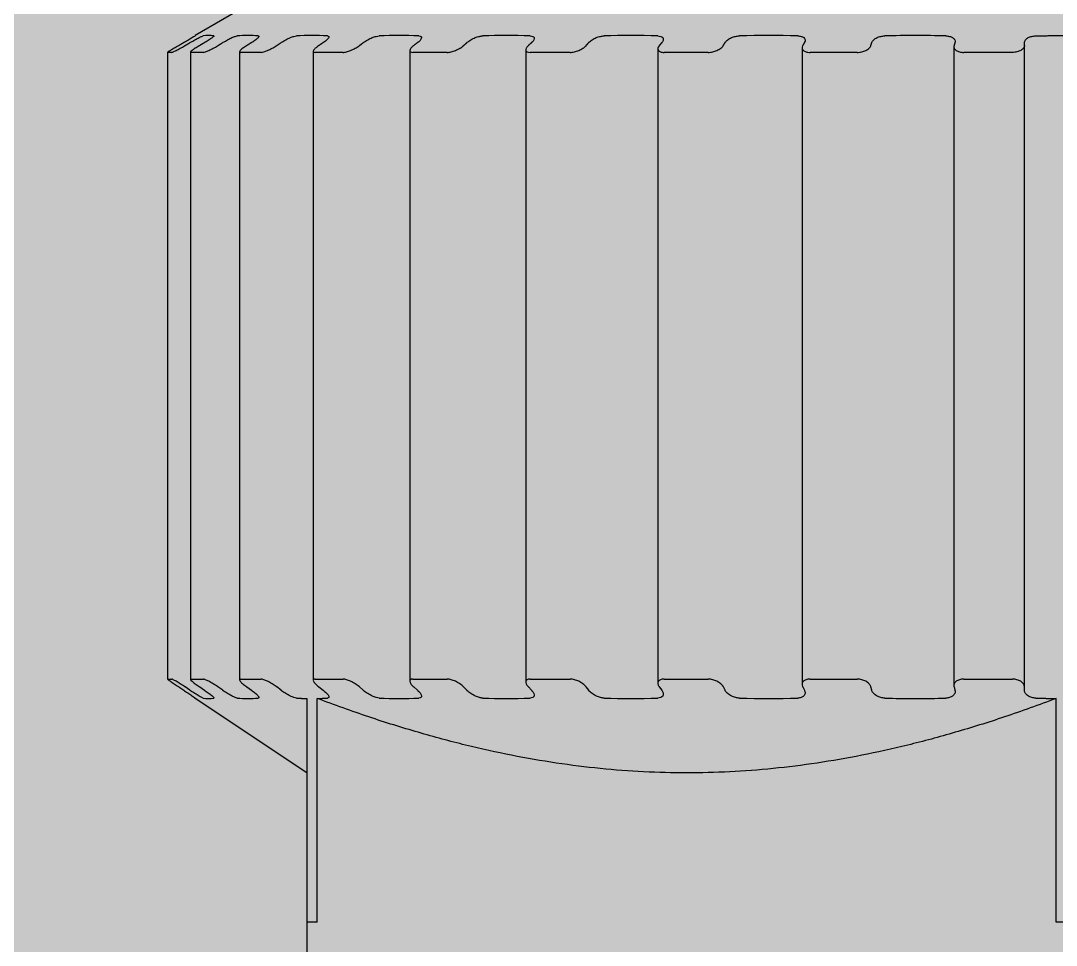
# Model space of a CAD drawing. Extents: x -18489 to 27370, y -8745 to 11880.
# Drawn here: x -16958.843 to -16957.005, y 2576.556 to 2578.197 of the extents above; entities that cross this region are included whole.
import ezdxf

# ---------------------------------------------------------------- set-up
doc = ezdxf.new("R2010")
doc.units = 0
doc.header["$LTSCALE"] = 100
for name, color, linetype in [('188K-SM-03-F10-MECH-EQ-Y2257103$0$0 Xref', 8, 'Continuous'), ('188K-SM-03-F10-MECH-EQ-Y2257103$0$M-EQU-FOUNDATION', 8, 'Continuous'), ('188K-SM-03-F10-MECH-EQ-Y2257103$0$Micron CUP L10 HVAC EQU$0$M-MECH-EQU', 136, 'Continuous'), ('188K-SM-03-F10-MECH-EQ-Y2257103$0$Micron CUP L10 HVAC EQU$0$M-PHASE1 AREA', 252, 'Continuous')]:
    doc.layers.add(name, color=color, linetype=linetype)
pattern_1 = [(50, (4473.52, 709.2), (54.6554, -4.78173), [5.715, -62.865]), (355, (4473.52, 709.2), (-10.57303, 57.31705), [4.572, -50.29218]), (100.45144, (4478.076, 708.8), (44.08237, 52.53533), [4.857, -53.42707]), (46.1842, (4473.52, 724.44), (81.32371, -12.6127), [8.5725, -94.2975]), (96.63556, (4480.3, 723.39), (71.22124, 74.22784), [7.2855, -80.14068]), (351.18415, (4473.52, 724.44), (71.22124, 74.22784), [6.858, -75.43792]), (21, (4481.14, 720.63), (45.48432, -30.67956), [5.715, -62.865]), (326, (4481.14, 720.63), (18.54061, 55.25639), [4.572, -50.292]), (71.45144, (4484.93, 718.07), (64.02493, 24.57683), [4.857, -53.42698]), (37.5, (4473.521, 709.2), (0.926581, 25.366512), [0, -49.6824, 0, -51.054, 0, -50.4825]), (7.5, (4473.52, 709.2), (20.0459, 30.054172), [0, -29.1084, 0, -48.5394, 0, -19.2405]), (327.5, (4456.529, 709.2), (40.677179, -1.718623), [0, -19.05, 0, -59.436, 0, -78.867]), (317.5, (4448.91, 709.2), (44.438754, 7.62795), [0, -24.765, 0, -39.4716, 0, -56.007])]

# ---------------------------------------------------------------- blocks, each defined once
blk = doc.blocks.new('188K-SM-03-F10-MECH-EQ-Y2257103$0$Micron CUP L10 HVAC EQU$0$A$C0c53ceb0')
at = {"layer": '188K-SM-03-F10-MECH-EQ-Y2257103$0$Micron CUP L10 HVAC EQU$0$M-PHASE1 AREA'}
for p, q in [((-8152.86316, 16608.10822), (-8153.84458, 16607.5416)), ((-8153.84458, 16607.5416), (-8153.84458, 16607.53597)), ((-8154.33308, 16607.24328), (-8154.33308, 16596.12012)), ((-8154.25722, 16607.24307), (-8154.33272, 16607.24307)), ((-8153.92892, 16607.24619), (-8153.92892, 16596.11675)), ((-8153.69922, 16607.24307), (-8153.92345, 16607.24307)), ((-8153.05832, 16607.25248), (-8153.05832, 16596.10949)), ((-8152.6757, 16607.24307), (-8153.04183, 16607.24307)), ((-8151.74773, 16607.26195), (-8151.74773, 16596.09855)), ((-8151.21774, 16607.24307), (-8151.71465, 16607.24307)), ((-8150.03698, 16607.27433), (-8150.03698, 16596.08426)), ((-8149.36964, 16607.24307), (-8149.98223, 16607.24307)), ((-8147.97803, 16607.28926), (-8147.97803, 16596.06703)), ((-8147.18757, 16607.24307), (-8147.89723, 16607.24307)), ((-8145.63346, 16607.30628), (-8145.63346, 16596.04737)), ((-8144.73781, 16607.24307), (-8145.52298, 16607.24307)), ((-8143.0745, 16607.32489), (-8143.0745, 16596.02588)), ((-8142.09481, 16607.24307), (-8142.93163, 16607.24307)), ((-8140.37891, 16607.34454), (-8140.37891, 16596.00319)), ((-8139.33888, 16607.24307), (-8140.20191, 16607.24307)), ((-8139.12706, 16595.97999), (-8139.12706, 16607.36463)), ((-8154.33272, 16596.12036), (-8154.25722, 16596.12036)), ((-8153.92345, 16596.12036), (-8153.69922, 16596.12036)), ((-8153.04183, 16596.12036), (-8152.6757, 16596.12036)), ((-8151.71465, 16596.12036), (-8151.21774, 16596.12036)), ((-8149.98223, 16596.12036), (-8149.36964, 16596.12036)), ((-8147.89723, 16596.12036), (-8147.18757, 16596.12036)), ((-8145.52298, 16596.12036), (-8144.73781, 16596.12036)), ((-8142.93163, 16596.12036), (-8142.09481, 16596.12036)), ((-8140.20191, 16596.12036), (-8139.33888, 16596.12036)), ((-8154.13329, 16595.97999), (-8154.04437, 16595.92078)), ((-8153.93647, 16595.92078), (-8154.02403, 16595.97999)), ((-8153.76382, 16595.97999), (-8153.67626, 16595.92078)), ((-8153.35582, 16595.92078), (-8153.43937, 16595.97999)), ((-8152.92686, 16595.97999), (-8152.84331, 16595.92078)), ((-8152.32008, 16595.92078), (-8152.39708, 16595.97999)), ((-8151.64783, 16595.97999), (-8151.57083, 16595.92078)), ((-8150.8607, 16595.92078), (-8150.92881, 16595.97999)), ((-8149.96561, 16595.97999), (-8149.8975, 16595.92078)), ((-8149.02204, 16595.92078), (-8149.07919, 16595.97999)), ((-8147.93129, 16595.97999), (-8147.87414, 16595.92078)), ((-8146.85996, 16595.92078), (-8146.90442, 16595.97999)), ((-8145.60669, 16595.97999), (-8145.56224, 16595.92078)), ((-8144.44016, 16595.92078), (-8144.47057, 16595.97999)), ((-8143.06245, 16595.97999), (-8143.03204, 16595.92078)), ((-8141.83615, 16595.92078), (-8141.85159, 16595.97999)), ((-8140.37587, 16595.97999), (-8140.36043, 16595.92078)), ((-8139.12706, 16595.92078), (-8139.12706, 16595.97999)), ((-8153.84458, 16595.77565), (-8153.84458, 16595.78215)), ((-8151.86417, 16594.45538), (-8153.84458, 16595.77565)), ((-8151.86417, 16595.77637), (-8151.86417, 16591.80473)), ((-8151.68068, 16591.80473), (-8151.68068, 16595.77637)), ((-8138.56131, 16591.80473), (-8138.56131, 16595.77637)), ((-8151.86417, 16591.80473), (-8151.86417, 16582.34008)), ((-8151.68068, 16591.80473), (-8151.86417, 16591.80473)), ((-8138.37782, 16591.80473), (-8138.56131, 16591.80473))]:
    blk.add_line(p, q, dxfattribs=at)
for centre, major_axis, ratio, start_param, end_param in [((-8153.60981, 16580.74125), (0.00021, 26.80035), 0.17364818, 6.26268388, 6.30368949), ((-8152.91201, 16580.74125), (0.00022, 26.80035), 0.34202014, 6.26268534, 6.30369095), ((-8151.77261, 16580.74125), (0.00024, 26.80035), 0.5, 6.26268701, 6.30369262), ((-8150.2262, 16580.74125), (0.00027, 26.80035), 0.64278761, 6.26268905, 6.30369466), ((-8148.3198, 16580.74125), (0.00033, 26.80035), 0.76604444, 6.2626918, 6.30369741), ((-8146.1113, 16580.74125), (0.00042, 26.80035), 0.8660254, 6.26269602, 6.30370163), ((-8143.66784, 16580.74125), (0.00061, 26.80035), 0.93969262, 6.26270394, 6.30370955), ((-8141.06363, 16580.74125), (0.0012, 26.80035), 0.98480775, 6.26272676, 6.30373236), ((-8153.60984, 16618.98619), (0.00024, -23.21054), 0.17364818, 6.25950911, 6.30685787), ((-8152.91204, 16618.98619), (0.00025, -23.21054), 0.34202014, 6.25950718, 6.30685593), ((-8150.22623, 16618.98619), (0.00031, -23.21054), 0.64278761, 6.25950228, 6.30685103), ((-8148.31981, 16618.98619), (0.00037, -23.21054), 0.76604444, 6.25949864, 6.3068474), ((-8146.11132, 16618.98619), (0.00048, -23.21054), 0.8660254, 6.25949307, 6.30684182), ((-8143.66785, 16618.98619), (0.0007, -23.21054), 0.93969262, 6.2594826, 6.30683136), ((-8141.06364, 16618.98619), (0.00138, -23.21054), 0.98480775, 6.25945246, 6.30680121)]:
    blk.add_ellipse(centre, major_axis=major_axis, ratio=ratio, start_param=start_param, end_param=end_param, dxfattribs=at)
for points, weights in [([(-8154.04441, 16607.41589), (-8154.08872, 16607.39033), (-8154.13329, 16607.36463)], [1.04516094219, 1.0456443294, 1.04611958935]), ([(-8154.02412, 16607.36463), (-8153.98011, 16607.39035), (-8153.93647, 16607.41591)], [1.04611932055, 1.04564401844, 1.04516058769]), ([(-8153.67642, 16607.41589), (-8153.71993, 16607.39033), (-8153.76382, 16607.36463)], [1.04516094239, 1.0456443296, 1.04611958955]), ([(-8153.43958, 16607.36463), (-8153.39747, 16607.39035), (-8153.35582, 16607.41591)], [1.04611932019, 1.04564401808, 1.04516058733]), ([(-8152.84358, 16607.41589), (-8152.88498, 16607.39033), (-8152.92686, 16607.36463)], [1.04516094233, 1.04564432955, 1.0461195895]), ([(-8152.3974, 16607.36463), (-8152.35846, 16607.39035), (-8152.32008, 16607.41591)], [1.04611932032, 1.0456440182, 1.04516058745]), ([(-8151.57122, 16607.41589), (-8151.60924, 16607.39033), (-8151.64783, 16607.36463)], [1.04516094242, 1.04564432964, 1.04611958959]), ([(-8150.92924, 16607.36463), (-8150.89465, 16607.39035), (-8150.8607, 16607.41591)], [1.04611932015, 1.04564401804, 1.04516058729]), ([(-8149.89797, 16607.41589), (-8149.93147, 16607.39033), (-8149.96561, 16607.36463)], [1.0451609422, 1.04564432942, 1.04611958936]), ([(-8149.07971, 16607.36463), (-8149.05053, 16607.39035), (-8149.02204, 16607.41591)], [1.04611932062, 1.04564401851, 1.04516058775]), ([(-8147.8747, 16607.41589), (-8147.90264, 16607.39033), (-8147.93129, 16607.36463)], [1.04516094232, 1.04564432953, 1.04611958948]), ([(-8146.90501, 16607.36463), (-8146.88212, 16607.39035), (-8146.85996, 16607.41591)], [1.04611932039, 1.04564401827, 1.04516058752]), ([(-8145.56286, 16607.41589), (-8145.58441, 16607.39033), (-8145.60669, 16607.36463)], [1.04516094256, 1.04564432978, 1.04611958973]), ([(-8144.47122, 16607.36463), (-8144.45531, 16607.39035), (-8144.44016, 16607.41591)], [1.04611932028, 1.04564401817, 1.04516058742]), ([(-8143.03272, 16607.41589), (-8143.04721, 16607.39033), (-8143.06245, 16607.36463)], [1.04516094217, 1.04564432939, 1.04611958933]), ([(-8141.85228, 16607.36463), (-8141.84385, 16607.39035), (-8141.83615, 16607.41591)], [1.04611932054, 1.04564401842, 1.04516058767]), ([(-8140.36113, 16607.41589), (-8140.36813, 16607.39033), (-8140.37587, 16607.36463)], [1.04516094259, 1.04564432981, 1.04611958976]), ([(-8139.12777, 16607.36463), (-8139.12706, 16607.39035), (-8139.12706, 16607.41591)], [1.04611932027, 1.04564401816, 1.04516058741]), ([(-8138.92727, 16607.53597), (-8138.37782, 16607.54723), (-8137.82838, 16607.53597)], [1.93647539012, 1.93769688925, 1.93647539012]), ([(-8152.04715, 16595.78215), (-8151.95563, 16595.77782), (-8151.86417, 16595.77637)], [1.61847558047, 1.61881551844, 1.61892907434]), ([(-8151.68068, 16595.77637), (-8151.58922, 16595.77782), (-8151.4977, 16595.78215)], [1.61892907434, 1.61881551844, 1.61847558047]), ([(-8138.56131, 16595.77637), (-8145.121, 16593.3036), (-8151.68068, 16595.77637)], [1.06957579566, 1.22672434335, 1.06957579566]), ([(-8138.92727, 16595.78215), (-8138.74424, 16595.77782), (-8138.56131, 16595.77637)], [1.61847557924, 1.61881551721, 1.61892907311])]:
    blk.add_rational_spline(points, weights, degree=2, dxfattribs=at)
for points, knots in [([(-8153.84458, 16607.53597), (-8153.84462, 16607.53548), (-8153.84862, 16607.53265), (-8153.86515, 16607.52207), (-8153.87854, 16607.51381), (-8153.91127, 16607.49398), (-8153.93379, 16607.48053), (-8153.98303, 16607.4515), (-8154.00976, 16607.43591), (-8154.03799, 16607.41959), (-8154.04118, 16607.41775), (-8154.04441, 16607.41589)], [0.0329398741, 0.0329398741, 0.0329398741, 0.0329398741, 0.0396612238, 0.0396612238, 0.0470802354, 0.0470802354, 0.0557823299, 0.0557823299, 0.0644844245, 0.0644844245, 0.0655817402, 0.0655817402, 0.0655817402, 0.0655817402]), ([(-8153.93647, 16607.41591), (-8153.93331, 16607.41776), (-8153.93016, 16607.4196), (-8153.92703, 16607.42142), (-8153.90213, 16607.43591), (-8153.87472, 16607.4515), (-8153.82215, 16607.48053), (-8153.79698, 16607.49398), (-8153.75821, 16607.51381), (-8153.74124, 16607.52207), (-8153.71701, 16607.53265), (-8153.70898, 16607.53548), (-8153.70501, 16607.53597)], [0.1289552603, 0.1289552603, 0.1289552603, 0.1289552603, 0.1300488787, 0.1300488787, 0.1300488787, 0.1387509732, 0.1387509732, 0.1474530678, 0.1474530678, 0.1548720794, 0.1548720794, 0.1615934291, 0.1615934291, 0.1615934291, 0.1615934291]), ([(-8153.51419, 16607.53597), (-8153.51031, 16607.53548), (-8153.51016, 16607.53265), (-8153.51849, 16607.52207), (-8153.52788, 16607.51381), (-8153.55358, 16607.49398), (-8153.57277, 16607.48053), (-8153.61719, 16607.4515), (-8153.64242, 16607.43591), (-8153.66998, 16607.41959), (-8153.67312, 16607.41775), (-8153.67642, 16607.41589)], [0.0329398741, 0.0329398741, 0.0329398741, 0.0329398741, 0.0396612238, 0.0396612238, 0.0470802354, 0.0470802354, 0.0557823299, 0.0557823299, 0.0644844245, 0.0644844245, 0.0655817402, 0.0655817402, 0.0655817402, 0.0655817402]), ([(-8153.35582, 16607.41591), (-8153.3528, 16607.41776), (-8153.34978, 16607.4196), (-8153.34677, 16607.42142), (-8153.32281, 16607.43591), (-8153.29555, 16607.4515), (-8153.24124, 16607.48053), (-8153.21419, 16607.49398), (-8153.17056, 16607.51381), (-8153.15052, 16607.52207), (-8153.11933, 16607.53265), (-8153.10751, 16607.53548), (-8153.09974, 16607.53597)], [0.1289552603, 0.1289552603, 0.1289552603, 0.1289552603, 0.1300488787, 0.1300488787, 0.1300488787, 0.1387509732, 0.1387509732, 0.1474530678, 0.1474530678, 0.1548720794, 0.1548720794, 0.1615934291, 0.1615934291, 0.1615934291, 0.1615934291]), ([(-8152.7239, 16607.53597), (-8152.71621, 16607.53548), (-8152.71191, 16607.53265), (-8152.71178, 16607.52207), (-8152.7169, 16607.51381), (-8152.73478, 16607.49398), (-8152.75006, 16607.48053), (-8152.7883, 16607.4515), (-8152.81127, 16607.43591), (-8152.83734, 16607.41959), (-8152.84031, 16607.41775), (-8152.84358, 16607.41589)], [0.0329398741, 0.0329398741, 0.0329398741, 0.0329398741, 0.0396612238, 0.0396612238, 0.0470802354, 0.0470802354, 0.0557823299, 0.0557823299, 0.0644844245, 0.0644844245, 0.0655817402, 0.0655817402, 0.0655817402, 0.0655817402]), ([(-8152.32008, 16607.41591), (-8152.31729, 16607.41776), (-8152.3145, 16607.4196), (-8152.31169, 16607.42142), (-8152.28939, 16607.43591), (-8152.2631, 16607.4515), (-8152.20871, 16607.48053), (-8152.18061, 16607.49398), (-8152.13344, 16607.51381), (-8152.11094, 16607.52207), (-8152.07373, 16607.53265), (-8152.05849, 16607.53548), (-8152.04715, 16607.53597)], [0.1289552603, 0.1289552603, 0.1289552603, 0.1289552603, 0.1300488787, 0.1300488787, 0.1300488787, 0.1387509732, 0.1387509732, 0.1474530678, 0.1474530678, 0.1548720794, 0.1548720794, 0.1615934291, 0.1615934291, 0.1615934291, 0.1615934291]), ([(-8151.4977, 16607.53597), (-8151.48644, 16607.53548), (-8151.47812, 16607.53265), (-8151.46955, 16607.52207), (-8151.47023, 16607.51381), (-8151.47975, 16607.49398), (-8151.49066, 16607.48053), (-8151.52156, 16607.4515), (-8151.54157, 16607.43591), (-8151.56534, 16607.41959), (-8151.56807, 16607.41775), (-8151.57122, 16607.41589)], [0.0329398741, 0.0329398741, 0.0329398741, 0.0329398741, 0.0396612238, 0.0396612238, 0.0470802354, 0.0470802354, 0.0557823299, 0.0557823299, 0.0644844245, 0.0644844245, 0.0655817402, 0.0655817402, 0.0655817402, 0.0655817402]), ([(-8150.8607, 16607.41591), (-8150.85824, 16607.41776), (-8150.85575, 16607.4196), (-8150.85324, 16607.42142), (-8150.83327, 16607.43591), (-8150.80876, 16607.4515), (-8150.75594, 16607.48053), (-8150.72764, 16607.49398), (-8150.67836, 16607.51381), (-8150.65408, 16607.52207), (-8150.61199, 16607.53265), (-8150.59378, 16607.53548), (-8150.57922, 16607.53597)], [0.1289552603, 0.1289552603, 0.1289552603, 0.1289552603, 0.1300488787, 0.1300488787, 0.1300488787, 0.1387509732, 0.1387509732, 0.1474530678, 0.1474530678, 0.1548720794, 0.1548720794, 0.1615934291, 0.1615934291, 0.1615934291, 0.1615934291]), ([(-8149.87287, 16607.53597), (-8149.85838, 16607.53548), (-8149.84629, 16607.53265), (-8149.82952, 16607.52207), (-8149.82575, 16607.51381), (-8149.82663, 16607.49398), (-8149.83283, 16607.48053), (-8149.85545, 16607.4515), (-8149.8719, 16607.43591), (-8149.89265, 16607.41959), (-8149.89505, 16607.41775), (-8149.89797, 16607.41589)], [0.0329398741, 0.0329398741, 0.0329398741, 0.0329398741, 0.0396612238, 0.0396612238, 0.0470802354, 0.0470802354, 0.0557823299, 0.0557823299, 0.0644844245, 0.0644844245, 0.0655817402, 0.0655817402, 0.0655817402, 0.0655817402]), ([(-8149.02204, 16607.41591), (-8149.01997, 16607.41776), (-8149.01787, 16607.4196), (-8149.01573, 16607.42142), (-8148.9987, 16607.43591), (-8148.97672, 16607.4515), (-8148.92707, 16607.48053), (-8148.89942, 16607.49398), (-8148.84954, 16607.51381), (-8148.82422, 16607.52207), (-8148.77852, 16607.53265), (-8148.7579, 16607.53548), (-8148.74056, 16607.53597)], [0.1289552603, 0.1289552603, 0.1289552603, 0.1289552603, 0.1300488787, 0.1300488787, 0.1300488787, 0.1387509732, 0.1387509732, 0.1474530678, 0.1474530678, 0.1548720794, 0.1548720794, 0.1615934291, 0.1615934291, 0.1615934291, 0.1615934291]), ([(-8147.89876, 16607.53597), (-8147.88148, 16607.53548), (-8147.866, 16607.53265), (-8147.84155, 16607.52207), (-8147.83344, 16607.51381), (-8147.82564, 16607.49398), (-8147.82694, 16607.48053), (-8147.8406, 16607.4515), (-8147.85298, 16607.43591), (-8147.87009, 16607.41959), (-8147.87209, 16607.41775), (-8147.8747, 16607.41589)], [0.0329398741, 0.0329398741, 0.0329398741, 0.0329398741, 0.0396612238, 0.0396612238, 0.0470802354, 0.0470802354, 0.0557823299, 0.0557823299, 0.0644844245, 0.0644844245, 0.0655817402, 0.0655817402, 0.0655817402, 0.0655817402]), ([(-8146.85996, 16607.41591), (-8146.85835, 16607.41776), (-8146.8567, 16607.4196), (-8146.85499, 16607.42142), (-8146.84142, 16607.43591), (-8146.82263, 16607.4515), (-8146.77766, 16607.48053), (-8146.75151, 16607.49398), (-8146.70254, 16607.51381), (-8146.67695, 16607.52207), (-8146.62903, 16607.53265), (-8146.60663, 16607.53548), (-8146.58703, 16607.53597)], [0.1289552603, 0.1289552603, 0.1289552603, 0.1289552603, 0.1300488787, 0.1300488787, 0.1300488787, 0.1387509732, 0.1387509732, 0.1474530678, 0.1474530678, 0.1548720794, 0.1548720794, 0.1615934291, 0.1615934291, 0.1615934291, 0.1615934291]), ([(-8145.63537, 16607.53597), (-8145.61582, 16607.53548), (-8145.59741, 16607.53265), (-8145.56602, 16607.52207), (-8145.55382, 16607.51381), (-8145.53758, 16607.49398), (-8145.53395, 16607.48053), (-8145.53823, 16607.4515), (-8145.54617, 16607.43591), (-8145.55911, 16607.41959), (-8145.56064, 16607.41775), (-8145.56286, 16607.41589)], [0.0329398741, 0.0329398741, 0.0329398741, 0.0329398741, 0.0396612238, 0.0396612238, 0.0470802354, 0.0470802354, 0.0557823299, 0.0557823299, 0.0644844245, 0.0644844245, 0.0655817402, 0.0655817402, 0.0655817402, 0.0655817402]), ([(-8144.44016, 16607.41591), (-8144.43905, 16607.41776), (-8144.4379, 16607.4196), (-8144.43668, 16607.42142), (-8144.42698, 16607.43591), (-8144.41195, 16607.4515), (-8144.37303, 16607.48053), (-8144.34917, 16607.49398), (-8144.3026, 16607.51381), (-8144.27751, 16607.52207), (-8144.22884, 16607.53265), (-8144.20532, 16607.53548), (-8144.18407, 16607.53597)], [0.1289552603, 0.1289552603, 0.1289552603, 0.1289552603, 0.1300488787, 0.1300488787, 0.1300488787, 0.1387509732, 0.1387509732, 0.1474530678, 0.1474530678, 0.1548720794, 0.1548720794, 0.1615934291, 0.1615934291, 0.1615934291, 0.1615934291]), ([(-8143.15146, 16607.53597), (-8143.13024, 16607.53548), (-8143.10946, 16607.53265), (-8143.07209, 16607.52207), (-8143.05616, 16607.51381), (-8143.03198, 16607.49398), (-8143.02352, 16607.48053), (-8143.01829, 16607.4515), (-8143.02155, 16607.43591), (-8143.02993, 16607.41959), (-8143.03096, 16607.41775), (-8143.03272, 16607.41589)], [0.0329398741, 0.0329398741, 0.0329398741, 0.0329398741, 0.0396612238, 0.0396612238, 0.0470802354, 0.0470802354, 0.0557823299, 0.0557823299, 0.0644844245, 0.0644844245, 0.0655817402, 0.0655817402, 0.0655817402, 0.0655817402]), ([(-8141.83615, 16607.41591), (-8141.83559, 16607.41776), (-8141.83496, 16607.4196), (-8141.83427, 16607.42142), (-8141.82873, 16607.43591), (-8141.81792, 16607.4515), (-8141.78624, 16607.48053), (-8141.76539, 16607.49398), (-8141.72263, 16607.51381), (-8141.69882, 16607.52207), (-8141.65086, 16607.53265), (-8141.62696, 16607.53548), (-8141.60469, 16607.53597)], [0.1289552603, 0.1289552603, 0.1289552603, 0.1289552603, 0.1300488787, 0.1300488787, 0.1300488787, 0.1387509732, 0.1387509732, 0.1474530678, 0.1474530678, 0.1548720794, 0.1548720794, 0.1615934291, 0.1615934291, 0.1615934291, 0.1615934291]), ([(-8140.5225, 16607.53597), (-8140.50025, 16607.53548), (-8140.47774, 16607.53265), (-8140.43552, 16607.52207), (-8140.41636, 16607.51381), (-8140.38497, 16607.49398), (-8140.37194, 16607.48053), (-8140.35736, 16607.4515), (-8140.35583, 16607.43591), (-8140.3594, 16607.41959), (-8140.35988, 16607.41775), (-8140.36113, 16607.41589)], [0.0329398741, 0.0329398741, 0.0329398741, 0.0329398741, 0.0396612238, 0.0396612238, 0.0470802354, 0.0470802354, 0.0557823299, 0.0557823299, 0.0644844245, 0.0644844245, 0.0655817402, 0.0655817402, 0.0655817402, 0.0655817402]), ([(-8139.12706, 16607.41591), (-8139.12706, 16607.41776), (-8139.12699, 16607.4196), (-8139.12684, 16607.42142), (-8139.12564, 16607.43591), (-8139.11937, 16607.4515), (-8139.09588, 16607.48053), (-8139.07868, 16607.49398), (-8139.04104, 16607.51381), (-8139.01922, 16607.52207), (-8138.97343, 16607.53265), (-8138.94987, 16607.53548), (-8138.92727, 16607.53597)], [0.1289552603, 0.1289552603, 0.1289552603, 0.1289552603, 0.1300488787, 0.1300488787, 0.1300488787, 0.1387509732, 0.1387509732, 0.1474530678, 0.1474530678, 0.1548720794, 0.1548720794, 0.1615934291, 0.1615934291, 0.1615934291, 0.1615934291]), ([(-8154.13329, 16607.36463), (-8154.13648, 16607.36279), (-8154.13964, 16607.36096), (-8154.16736, 16607.34494), (-8154.19361, 16607.32964), (-8154.24211, 16607.30104), (-8154.26438, 16607.28773), (-8154.29814, 16607.26715), (-8154.31241, 16607.25823), (-8154.3305, 16607.24618), (-8154.3343, 16607.24307), (-8154.33272, 16607.24307)], [-0.0666479464, -0.0666479464, -0.0666479464, -0.0666479464, -0.0655607867, -0.0655607867, -0.057024863, -0.057024863, -0.0484889392, -0.0484889392, -0.0406346663, -0.0406346663, -0.0327803934, -0.0327803934, -0.0327803934, -0.0327803934]), ([(-8154.25722, 16607.24307), (-8154.25423, 16607.24307), (-8154.24567, 16607.24618), (-8154.21906, 16607.25823), (-8154.20103, 16607.26715), (-8154.16124, 16607.28773), (-8154.13644, 16607.30104), (-8154.08473, 16607.32964), (-8154.05783, 16607.34494), (-8154.03029, 16607.36097), (-8154.02716, 16607.3628), (-8154.02412, 16607.36463)], [-0.0972684785, -0.0972684785, -0.0972684785, -0.0972684785, -0.0894142056, -0.0894142056, -0.0815599327, -0.0815599327, -0.0730240089, -0.0730240089, -0.0644880851, -0.0644880851, -0.0633980576, -0.0633980576, -0.0633980576, -0.0633980576]), ([(-8153.76382, 16607.36463), (-8153.76696, 16607.36279), (-8153.77007, 16607.36096), (-8153.79714, 16607.34494), (-8153.82194, 16607.32964), (-8153.86576, 16607.30104), (-8153.8848, 16607.28773), (-8153.91153, 16607.26715), (-8153.92159, 16607.25823), (-8153.93061, 16607.24618), (-8153.92953, 16607.24307), (-8153.92345, 16607.24307)], [-0.0666479464, -0.0666479464, -0.0666479464, -0.0666479464, -0.0655607867, -0.0655607867, -0.057024863, -0.057024863, -0.0484889392, -0.0484889392, -0.0406346663, -0.0406346663, -0.0327803934, -0.0327803934, -0.0327803934, -0.0327803934]), ([(-8153.69922, 16607.24307), (-8153.69177, 16607.24307), (-8153.67871, 16607.24618), (-8153.64438, 16607.25823), (-8153.62314, 16607.26715), (-8153.57854, 16607.28773), (-8153.55194, 16607.30104), (-8153.4986, 16607.32964), (-8153.47187, 16607.34494), (-8153.44536, 16607.36097), (-8153.44236, 16607.3628), (-8153.43958, 16607.36463)], [-0.0972684785, -0.0972684785, -0.0972684785, -0.0972684785, -0.0894142056, -0.0894142056, -0.0815599327, -0.0815599327, -0.0730240089, -0.0730240089, -0.0644880851, -0.0644880851, -0.0633980576, -0.0633980576, -0.0633980576, -0.0633980576]), ([(-8152.92686, 16607.36463), (-8152.92986, 16607.36279), (-8152.93281, 16607.36096), (-8152.9584, 16607.34494), (-8152.981, 16607.32964), (-8153.01882, 16607.30104), (-8153.03406, 16607.28773), (-8153.05293, 16607.26715), (-8153.05849, 16607.25823), (-8153.05815, 16607.24618), (-8153.05223, 16607.24307), (-8153.04183, 16607.24307)], [-0.0666479464, -0.0666479464, -0.0666479464, -0.0666479464, -0.0655607867, -0.0655607867, -0.057024863, -0.057024863, -0.0484889392, -0.0484889392, -0.0406346663, -0.0406346663, -0.0327803934, -0.0327803934, -0.0327803934, -0.0327803934]), ([(-8152.6757, 16607.24307), (-8152.66401, 16607.24307), (-8152.64684, 16607.24618), (-8152.60584, 16607.25823), (-8152.58202, 16607.26715), (-8152.53397, 16607.28773), (-8152.50639, 16607.30104), (-8152.45304, 16607.32964), (-8152.42728, 16607.34494), (-8152.40261, 16607.36097), (-8152.39983, 16607.3628), (-8152.3974, 16607.36463)], [-0.0972684785, -0.0972684785, -0.0972684785, -0.0972684785, -0.0894142056, -0.0894142056, -0.0815599327, -0.0815599327, -0.0730240089, -0.0730240089, -0.0644880851, -0.0644880851, -0.0633980576, -0.0633980576, -0.0633980576, -0.0633980576]), ([(-8151.64783, 16607.36463), (-8151.6506, 16607.36279), (-8151.6533, 16607.36096), (-8151.67665, 16607.34494), (-8151.69636, 16607.32964), (-8151.72702, 16607.30104), (-8151.73799, 16607.28773), (-8151.74843, 16607.26715), (-8151.74931, 16607.25823), (-8151.73965, 16607.24618), (-8151.72906, 16607.24307), (-8151.71465, 16607.24307)], [-0.0666479464, -0.0666479464, -0.0666479464, -0.0666479464, -0.0655607867, -0.0655607867, -0.057024863, -0.057024863, -0.0484889392, -0.0484889392, -0.0406346663, -0.0406346663, -0.0327803934, -0.0327803934, -0.0327803934, -0.0327803934]), ([(-8151.21774, 16607.24307), (-8151.20216, 16607.24307), (-8151.18142, 16607.24618), (-8151.13499, 16607.25823), (-8151.10932, 16607.26715), (-8151.05927, 16607.28773), (-8151.03154, 16607.30104), (-8150.97981, 16607.32964), (-8150.95581, 16607.34494), (-8150.93372, 16607.36097), (-8150.93125, 16607.3628), (-8150.92924, 16607.36463)], [-0.0972684785, -0.0972684785, -0.0972684785, -0.0972684785, -0.0894142056, -0.0894142056, -0.0815599327, -0.0815599327, -0.0730240089, -0.0730240089, -0.0644880851, -0.0644880851, -0.0633980576, -0.0633980576, -0.0633980576, -0.0633980576]), ([(-8149.96561, 16607.36463), (-8149.96805, 16607.36279), (-8149.97043, 16607.36096), (-8149.99081, 16607.34494), (-8150.00703, 16607.32964), (-8150.02961, 16607.30104), (-8150.03598, 16607.28773), (-8150.03767, 16607.26715), (-8150.03386, 16607.25823), (-8150.01515, 16607.24618), (-8150.00022, 16607.24307), (-8149.98223, 16607.24307)], [-0.0666479464, -0.0666479464, -0.0666479464, -0.0666479464, -0.0655607867, -0.0655607867, -0.057024863, -0.057024863, -0.0484889392, -0.0484889392, -0.0406346663, -0.0406346663, -0.0327803934, -0.0327803934, -0.0327803934, -0.0327803934]), ([(-8149.36964, 16607.24307), (-8149.35066, 16607.24307), (-8149.32696, 16607.24618), (-8149.27651, 16607.25823), (-8149.24978, 16607.26715), (-8149.19926, 16607.28773), (-8149.17222, 16607.30104), (-8149.12367, 16607.32964), (-8149.10216, 16607.34494), (-8149.08333, 16607.36097), (-8149.08124, 16607.3628), (-8149.07971, 16607.36463)], [-0.0972684785, -0.0972684785, -0.0972684785, -0.0972684785, -0.0894142056, -0.0894142056, -0.0815599327, -0.0815599327, -0.0730240089, -0.0730240089, -0.0644880851, -0.0644880851, -0.0633980576, -0.0633980576, -0.0633980576, -0.0633980576]), ([(-8147.93129, 16607.36463), (-8147.93334, 16607.36279), (-8147.93531, 16607.36096), (-8147.95212, 16607.34494), (-8147.96436, 16607.32964), (-8147.97816, 16607.30104), (-8147.97975, 16607.28773), (-8147.97264, 16607.26715), (-8147.96424, 16607.25823), (-8147.93705, 16607.24618), (-8147.91824, 16607.24307), (-8147.89723, 16607.24307)], [-0.0666479464, -0.0666479464, -0.0666479464, -0.0666479464, -0.0655607867, -0.0655607867, -0.057024863, -0.057024863, -0.0484889392, -0.0484889392, -0.0406346663, -0.0406346663, -0.0327803934, -0.0327803934, -0.0327803934, -0.0327803934]), ([(-8147.18757, 16607.24307), (-8147.16575, 16607.24307), (-8147.13982, 16607.24618), (-8147.08689, 16607.25823), (-8147.0599, 16607.26715), (-8147.01044, 16607.28773), (-8146.98492, 16607.30104), (-8146.94103, 16607.32964), (-8146.92266, 16607.34494), (-8146.90766, 16607.36097), (-8146.90601, 16607.3628), (-8146.90501, 16607.36463)], [-0.0972684785, -0.0972684785, -0.0972684785, -0.0972684785, -0.0894142056, -0.0894142056, -0.0815599327, -0.0815599327, -0.0730240089, -0.0730240089, -0.0644880851, -0.0644880851, -0.0633980576, -0.0633980576, -0.0633980576, -0.0633980576]), ([(-8145.60669, 16607.36463), (-8145.60829, 16607.36279), (-8145.6098, 16607.36096), (-8145.62252, 16607.34494), (-8145.63041, 16607.32964), (-8145.63502, 16607.30104), (-8145.63176, 16607.28773), (-8145.61607, 16607.26715), (-8145.60334, 16607.25823), (-8145.56851, 16607.24618), (-8145.54637, 16607.24307), (-8145.52298, 16607.24307)], [-0.0666479464, -0.0666479464, -0.0666479464, -0.0666479464, -0.0655607867, -0.0655607867, -0.057024863, -0.057024863, -0.0484889392, -0.0484889392, -0.0406346663, -0.0406346663, -0.0327803934, -0.0327803934, -0.0327803934, -0.0327803934]), ([(-8144.73781, 16607.24307), (-8144.71382, 16607.24307), (-8144.68644, 16607.24618), (-8144.63264, 16607.25823), (-8144.60621, 16607.26715), (-8144.55932, 16607.28773), (-8144.5361, 16607.30104), (-8144.49819, 16607.32964), (-8144.48353, 16607.34494), (-8144.47281, 16607.36097), (-8144.47165, 16607.3628), (-8144.47122, 16607.36463)], [-0.0972684785, -0.0972684785, -0.0972684785, -0.0972684785, -0.0894142056, -0.0894142056, -0.0815599327, -0.0815599327, -0.0730240089, -0.0730240089, -0.0644880851, -0.0644880851, -0.0633980576, -0.0633980576, -0.0633980576, -0.0633980576]), ([(-8143.06245, 16607.36463), (-8143.06354, 16607.36279), (-8143.06455, 16607.36096), (-8143.0728, 16607.34494), (-8143.07609, 16607.32964), (-8143.07137, 16607.30104), (-8143.06337, 16607.28773), (-8143.03957, 16607.26715), (-8143.0229, 16607.25823), (-8142.98147, 16607.24618), (-8142.9567, 16607.24307), (-8142.93163, 16607.24307)], [-0.0666479464, -0.0666479464, -0.0666479464, -0.0666479464, -0.0655607867, -0.0655607867, -0.057024863, -0.057024863, -0.0484889392, -0.0484889392, -0.0406346663, -0.0406346663, -0.0327803934, -0.0327803934, -0.0327803934, -0.0327803934]), ([(-8142.09481, 16607.24307), (-8142.06938, 16607.24307), (-8142.04139, 16607.24618), (-8141.98835, 16607.25823), (-8141.96329, 16607.26715), (-8141.92038, 16607.28773), (-8141.90015, 16607.30104), (-8141.86939, 16607.32964), (-8141.85888, 16607.34494), (-8141.85277, 16607.36097), (-8141.85214, 16607.3628), (-8141.85228, 16607.36463)], [-0.0972684785, -0.0972684785, -0.0972684785, -0.0972684785, -0.0894142056, -0.0894142056, -0.0815599327, -0.0815599327, -0.0730240089, -0.0730240089, -0.0644880851, -0.0644880851, -0.0633980576, -0.0633980576, -0.0633980576, -0.0633980576]), ([(-8140.37587, 16607.36463), (-8140.37642, 16607.36279), (-8140.3769, 16607.36096), (-8140.38042, 16607.34494), (-8140.37902, 16607.32964), (-8140.3651, 16607.30104), (-8140.35261, 16607.28773), (-8140.32143, 16607.26715), (-8140.30132, 16607.25823), (-8140.25456, 16607.24618), (-8140.22789, 16607.24307), (-8140.20191, 16607.24307)], [-0.0666479464, -0.0666479464, -0.0666479464, -0.0666479464, -0.0655607867, -0.0655607867, -0.057024863, -0.057024863, -0.0484889392, -0.0484889392, -0.0406346663, -0.0406346663, -0.0327803934, -0.0327803934, -0.0327803934, -0.0327803934]), ([(-8139.12776, 16607.36462), (-8139.12707, 16607.36279), (-8139.12714, 16607.36096), (-8139.12846, 16607.34494), (-8139.13451, 16607.32964), (-8139.15719, 16607.30104), (-8139.1738, 16607.28773), (-8139.21142, 16607.26715), (-8139.23435, 16607.25823), (-8139.28502, 16607.24618), (-8139.31277, 16607.24307), (-8139.33888, 16607.24307)], [0.0634009254, 0.0634009254, 0.0634009254, 0.0634009254, 0.0644880851, 0.0644880851, 0.0730240089, 0.0730240089, 0.0815599327, 0.0815599327, 0.0894142056, 0.0894142056, 0.0972684785, 0.0972684785, 0.0972684785, 0.0972684785]), ([(-8154.33272, 16596.12036), (-8154.33431, 16596.12036), (-8154.33041, 16596.11669), (-8154.3122, 16596.10271), (-8154.29794, 16596.09242), (-8154.26419, 16596.06866), (-8154.24183, 16596.05323), (-8154.19333, 16596.02021), (-8154.1672, 16596.00262), (-8154.13964, 16595.98423), (-8154.13648, 16595.98212), (-8154.13329, 16595.97999)], [-0.0994872627, -0.0994872627, -0.0994872627, -0.0994872627, -0.0915496204, -0.0915496204, -0.0836119781, -0.0836119781, -0.0747861338, -0.0747861338, -0.0659602895, -0.0659602895, -0.0648289829, -0.0648289829, -0.0648289829, -0.0648289829]), ([(-8154.02403, 16595.97999), (-8154.02717, 16595.98212), (-8154.0303, 16595.98423), (-8154.05767, 16596.00262), (-8154.08444, 16596.02021), (-8154.13612, 16596.05323), (-8154.16103, 16596.06866), (-8154.20079, 16596.09242), (-8154.21879, 16596.10271), (-8154.24551, 16596.11669), (-8154.2542, 16596.12036), (-8154.25722, 16596.12036)], [-0.0681852529, -0.0681852529, -0.0681852529, -0.0681852529, -0.0670539463, -0.0670539463, -0.058228102, -0.058228102, -0.0494022577, -0.0494022577, -0.0414646154, -0.0414646154, -0.0335269732, -0.0335269732, -0.0335269732, -0.0335269732]), ([(-8153.92345, 16596.12036), (-8153.92959, 16596.12036), (-8153.93059, 16596.11669), (-8153.92146, 16596.10271), (-8153.91137, 16596.09242), (-8153.88466, 16596.06866), (-8153.86551, 16596.05323), (-8153.82168, 16596.02021), (-8153.79698, 16596.00262), (-8153.77007, 16595.98423), (-8153.76696, 16595.98212), (-8153.76382, 16595.97999)], [-0.0994872627, -0.0994872627, -0.0994872627, -0.0994872627, -0.0915496204, -0.0915496204, -0.0836119781, -0.0836119781, -0.0747861338, -0.0747861338, -0.0659602895, -0.0659602895, -0.0648289829, -0.0648289829, -0.0648289829, -0.0648289829]), ([(-8153.43937, 16595.97999), (-8153.44237, 16595.98212), (-8153.44537, 16595.98423), (-8153.47171, 16596.00262), (-8153.49831, 16596.02021), (-8153.55161, 16596.05323), (-8153.5783, 16596.06866), (-8153.62287, 16596.09242), (-8153.64406, 16596.10271), (-8153.67848, 16596.11669), (-8153.69169, 16596.12036), (-8153.69922, 16596.12036)], [-0.0681852529, -0.0681852529, -0.0681852529, -0.0681852529, -0.0670539463, -0.0670539463, -0.058228102, -0.058228102, -0.0494022577, -0.0494022577, -0.0414646154, -0.0414646154, -0.0335269732, -0.0335269732, -0.0335269732, -0.0335269732]), ([(-8153.04183, 16596.12036), (-8153.05234, 16596.12036), (-8153.05821, 16596.11669), (-8153.05843, 16596.10271), (-8153.05281, 16596.09242), (-8153.03396, 16596.06866), (-8153.01861, 16596.05323), (-8152.98077, 16596.02021), (-8152.95825, 16596.00262), (-8152.93281, 16595.98423), (-8152.92986, 16595.98212), (-8152.92686, 16595.97999)], [-0.0994872627, -0.0994872627, -0.0994872627, -0.0994872627, -0.0915496204, -0.0915496204, -0.0836119781, -0.0836119781, -0.0747861338, -0.0747861338, -0.0659602895, -0.0659602895, -0.0648289829, -0.0648289829, -0.0648289829, -0.0648289829]), ([(-8152.39708, 16595.97999), (-8152.39984, 16595.98212), (-8152.40262, 16595.98423), (-8152.42714, 16596.00262), (-8152.45276, 16596.02021), (-8152.50605, 16596.05323), (-8152.53371, 16596.06866), (-8152.58173, 16596.09242), (-8152.60547, 16596.10271), (-8152.64655, 16596.11669), (-8152.66388, 16596.12036), (-8152.6757, 16596.12036)], [-0.0681852529, -0.0681852529, -0.0681852529, -0.0681852529, -0.0670539463, -0.0670539463, -0.058228102, -0.058228102, -0.0494022577, -0.0494022577, -0.0414646154, -0.0414646154, -0.0335269732, -0.0335269732, -0.0335269732, -0.0335269732]), ([(-8151.71465, 16596.12036), (-8151.72921, 16596.12036), (-8151.73978, 16596.11669), (-8151.74934, 16596.10271), (-8151.74837, 16596.09242), (-8151.73794, 16596.06866), (-8151.72686, 16596.05323), (-8151.69616, 16596.02021), (-8151.67651, 16596.00262), (-8151.6533, 16595.98423), (-8151.6506, 16595.98212), (-8151.64783, 16595.97999)], [-0.0994872627, -0.0994872627, -0.0994872627, -0.0994872627, -0.0915496204, -0.0915496204, -0.0836119781, -0.0836119781, -0.0747861338, -0.0747861338, -0.0659602895, -0.0659602895, -0.0648289829, -0.0648289829, -0.0648289829, -0.0648289829]), ([(-8150.92881, 16595.97999), (-8150.93126, 16595.98212), (-8150.93373, 16595.98423), (-8150.95568, 16596.00262), (-8150.97954, 16596.02021), (-8151.03121, 16596.05323), (-8151.059, 16596.06866), (-8151.10902, 16596.09242), (-8151.13458, 16596.10271), (-8151.18107, 16596.11669), (-8151.202, 16596.12036), (-8151.21774, 16596.12036)], [-0.0681852529, -0.0681852529, -0.0681852529, -0.0681852529, -0.0670539463, -0.0670539463, -0.058228102, -0.058228102, -0.0494022577, -0.0494022577, -0.0414646154, -0.0414646154, -0.0335269732, -0.0335269732, -0.0335269732, -0.0335269732]), ([(-8149.98223, 16596.12036), (-8150.00041, 16596.12036), (-8150.01535, 16596.11669), (-8150.03396, 16596.10271), (-8150.03766, 16596.09242), (-8150.03597, 16596.06866), (-8150.0295, 16596.05323), (-8150.00687, 16596.02021), (-8149.99069, 16596.00262), (-8149.97043, 16595.98423), (-8149.96805, 16595.98212), (-8149.96561, 16595.97999)], [-0.0994872627, -0.0994872627, -0.0994872627, -0.0994872627, -0.0915496204, -0.0915496204, -0.0836119781, -0.0836119781, -0.0747861338, -0.0747861338, -0.0659602895, -0.0659602895, -0.0648289829, -0.0648289829, -0.0648289829, -0.0648289829]), ([(-8149.07919, 16595.97999), (-8149.08125, 16595.98212), (-8149.08334, 16595.98423), (-8149.10205, 16596.00262), (-8149.12343, 16596.02021), (-8149.1719, 16596.05323), (-8149.19899, 16596.06866), (-8149.24947, 16596.09242), (-8149.27608, 16596.10271), (-8149.32657, 16596.11669), (-8149.35045, 16596.12036), (-8149.36964, 16596.12036)], [-0.0681852529, -0.0681852529, -0.0681852529, -0.0681852529, -0.0670539463, -0.0670539463, -0.058228102, -0.058228102, -0.0494022577, -0.0494022577, -0.0414646154, -0.0414646154, -0.0335269732, -0.0335269732, -0.0335269732, -0.0335269732]), ([(-8147.89723, 16596.12036), (-8147.91846, 16596.12036), (-8147.93732, 16596.11669), (-8147.96441, 16596.10271), (-8147.97268, 16596.09242), (-8147.97979, 16596.06866), (-8147.97812, 16596.05323), (-8147.96425, 16596.02021), (-8147.95202, 16596.00262), (-8147.93532, 16595.98423), (-8147.93334, 16595.98212), (-8147.93129, 16595.97999)], [-0.0994872627, -0.0994872627, -0.0994872627, -0.0994872627, -0.0915496204, -0.0915496204, -0.0836119781, -0.0836119781, -0.0747861338, -0.0747861338, -0.0659602895, -0.0659602895, -0.0648289829, -0.0648289829, -0.0648289829, -0.0648289829]), ([(-8146.90442, 16595.97999), (-8146.90602, 16595.98212), (-8146.90766, 16595.98423), (-8146.92258, 16596.00262), (-8146.94081, 16596.02021), (-8146.98462, 16596.05323), (-8147.01017, 16596.06866), (-8147.0596, 16596.09242), (-8147.08644, 16596.10271), (-8147.1394, 16596.11669), (-8147.16551, 16596.12036), (-8147.18757, 16596.12036)], [-0.0681852529, -0.0681852529, -0.0681852529, -0.0681852529, -0.0670539463, -0.0670539463, -0.058228102, -0.058228102, -0.0494022577, -0.0494022577, -0.0414646154, -0.0414646154, -0.0335269732, -0.0335269732, -0.0335269732, -0.0335269732]), ([(-8145.52298, 16596.12036), (-8145.54662, 16596.12036), (-8145.56883, 16596.11669), (-8145.60358, 16596.10271), (-8145.61617, 16596.09242), (-8145.63185, 16596.06866), (-8145.63503, 16596.05323), (-8145.63034, 16596.02021), (-8145.62245, 16596.00262), (-8145.60981, 16595.98423), (-8145.60829, 16595.98212), (-8145.60669, 16595.97999)], [-0.0994872627, -0.0994872627, -0.0994872627, -0.0994872627, -0.0915496204, -0.0915496204, -0.0836119781, -0.0836119781, -0.0747861338, -0.0747861338, -0.0659602895, -0.0659602895, -0.0648289829, -0.0648289829, -0.0648289829, -0.0648289829]), ([(-8144.47057, 16595.97999), (-8144.47166, 16595.98212), (-8144.47281, 16595.98423), (-8144.48347, 16596.00262), (-8144.49802, 16596.02021), (-8144.53583, 16596.05323), (-8144.55907, 16596.06866), (-8144.60593, 16596.09242), (-8144.6322, 16596.10271), (-8144.68602, 16596.11669), (-8144.71356, 16596.12036), (-8144.73781, 16596.12036)], [-0.0681852529, -0.0681852529, -0.0681852529, -0.0681852529, -0.0670539463, -0.0670539463, -0.058228102, -0.058228102, -0.0494022577, -0.0494022577, -0.0414646154, -0.0414646154, -0.0335269732, -0.0335269732, -0.0335269732, -0.0335269732]), ([(-8142.93163, 16596.12036), (-8142.95696, 16596.12036), (-8142.98184, 16596.11669), (-8143.0232, 16596.10271), (-8143.03972, 16596.09242), (-8143.0635, 16596.06866), (-8143.07144, 16596.05323), (-8143.07608, 16596.02021), (-8143.07275, 16596.00262), (-8143.06455, 16595.98423), (-8143.06354, 16595.98212), (-8143.06245, 16595.97999)], [-0.0994872627, -0.0994872627, -0.0994872627, -0.0994872627, -0.0915496204, -0.0915496204, -0.0836119781, -0.0836119781, -0.0747861338, -0.0747861338, -0.0659602895, -0.0659602895, -0.064828983, -0.064828983, -0.064828983, -0.064828983]), ([(-8141.85159, 16595.97999), (-8141.85215, 16595.98212), (-8141.85277, 16595.98423), (-8141.85884, 16596.00262), (-8141.86926, 16596.02021), (-8141.89993, 16596.05323), (-8141.92015, 16596.06866), (-8141.96303, 16596.09242), (-8141.98792, 16596.10271), (-8142.04096, 16596.11669), (-8142.06911, 16596.12036), (-8142.09481, 16596.12036)], [-0.0681852529, -0.0681852529, -0.0681852529, -0.0681852529, -0.0670539463, -0.0670539463, -0.058228102, -0.058228102, -0.0494022577, -0.0494022577, -0.0414646154, -0.0414646154, -0.0335269732, -0.0335269732, -0.0335269732, -0.0335269732]), ([(-8140.20191, 16596.12036), (-8140.22817, 16596.12036), (-8140.25496, 16596.11669), (-8140.30167, 16596.10271), (-8140.32162, 16596.09242), (-8140.35278, 16596.06866), (-8140.36523, 16596.05323), (-8140.37905, 16596.02021), (-8140.3804, 16596.00262), (-8140.3769, 16595.98423), (-8140.37642, 16595.98212), (-8140.37587, 16595.97999)], [-0.0994872627, -0.0994872627, -0.0994872627, -0.0994872627, -0.0915496204, -0.0915496204, -0.0836119781, -0.0836119781, -0.0747861338, -0.0747861338, -0.0659602895, -0.0659602895, -0.0648289829, -0.0648289829, -0.0648289829, -0.0648289829]), ([(-8139.12706, 16595.97999), (-8139.12707, 16595.98212), (-8139.12714, 16595.98423), (-8139.12845, 16596.00262), (-8139.13442, 16596.02021), (-8139.15701, 16596.05323), (-8139.1736, 16596.06866), (-8139.21119, 16596.09242), (-8139.23395, 16596.10271), (-8139.2846, 16596.11669), (-8139.31249, 16596.12036), (-8139.33888, 16596.12036)], [-0.0681852529, -0.0681852529, -0.0681852529, -0.0681852529, -0.0670539463, -0.0670539463, -0.058228102, -0.058228102, -0.0494022577, -0.0494022577, -0.0414646154, -0.0414646154, -0.0335269732, -0.0335269732, -0.0335269732, -0.0335269732]), ([(-8154.04437, 16595.92078), (-8154.04116, 16595.91864), (-8154.03798, 16595.91652), (-8154.0097, 16595.89764), (-8153.98285, 16595.87956), (-8153.93324, 16595.84579), (-8153.91048, 16595.83009), (-8153.87798, 16595.80734), (-8153.86487, 16595.798), (-8153.84861, 16595.78596), (-8153.84462, 16595.78272), (-8153.84458, 16595.78215)], [0.0659197851, 0.0659197851, 0.0659197851, 0.0659197851, 0.0670576667, 0.0670576667, 0.0761389182, 0.0761389182, 0.0852201696, 0.0852201696, 0.092628062, 0.092628062, 0.0993380316, 0.0993380316, 0.0993380316, 0.0993380316]), ([(-8153.70501, 16595.78215), (-8153.70897, 16595.78272), (-8153.71696, 16595.78596), (-8153.74085, 16595.798), (-8153.75751, 16595.80734), (-8153.7961, 16595.83009), (-8153.82156, 16595.84579), (-8153.87454, 16595.87956), (-8153.90207, 16595.89764), (-8153.92703, 16595.91442), (-8153.93015, 16595.91652), (-8153.9333, 16595.91864), (-8153.93647, 16595.92078)], [0.1007338772, 0.1007338772, 0.1007338772, 0.1007338772, 0.1074438468, 0.1074438468, 0.1148517392, 0.1148517392, 0.1239329907, 0.1239329907, 0.1330142421, 0.1330142421, 0.1330142421, 0.1341521237, 0.1341521237, 0.1341521237, 0.1341521237]), ([(-8153.67626, 16595.92078), (-8153.6731, 16595.91864), (-8153.66997, 16595.91652), (-8153.64236, 16595.89764), (-8153.61701, 16595.87956), (-8153.57229, 16595.84579), (-8153.5529, 16595.83009), (-8153.52749, 16595.80734), (-8153.51832, 16595.798), (-8153.51018, 16595.78596), (-8153.51032, 16595.78272), (-8153.51419, 16595.78215)], [0.0659197851, 0.0659197851, 0.0659197851, 0.0659197851, 0.0670576667, 0.0670576667, 0.0761389182, 0.0761389182, 0.0852201696, 0.0852201696, 0.092628062, 0.092628062, 0.0993380316, 0.0993380316, 0.0993380316, 0.0993380316]), ([(-8153.09974, 16595.78215), (-8153.10749, 16595.78272), (-8153.11925, 16595.78596), (-8153.15004, 16595.798), (-8153.16973, 16595.80734), (-8153.21325, 16595.83009), (-8153.24062, 16595.84579), (-8153.29537, 16595.87956), (-8153.32274, 16595.89764), (-8153.34677, 16595.91442), (-8153.34978, 16595.91652), (-8153.3528, 16595.91864), (-8153.35582, 16595.92078)], [0.1007338772, 0.1007338772, 0.1007338772, 0.1007338772, 0.1074438468, 0.1074438468, 0.1148517392, 0.1148517392, 0.1239329907, 0.1239329907, 0.1330142421, 0.1330142421, 0.1330142421, 0.1341521237, 0.1341521237, 0.1341521237, 0.1341521237]), ([(-8152.84331, 16595.92078), (-8152.84029, 16595.91864), (-8152.83732, 16595.91652), (-8152.81121, 16595.89764), (-8152.78813, 16595.87956), (-8152.74966, 16595.84579), (-8152.73424, 16595.83009), (-8152.71669, 16595.80734), (-8152.71173, 16595.798), (-8152.71196, 16595.78596), (-8152.71623, 16595.78272), (-8152.7239, 16595.78215)], [0.0659197851, 0.0659197851, 0.0659197851, 0.0659197851, 0.0670576667, 0.0670576667, 0.0761389182, 0.0761389182, 0.0852201696, 0.0852201696, 0.092628062, 0.092628062, 0.0993380316, 0.0993380316, 0.0993380316, 0.0993380316]), ([(-8152.04715, 16595.78215), (-8152.05846, 16595.78272), (-8152.07362, 16595.78596), (-8152.11039, 16595.798), (-8152.1325, 16595.80734), (-8152.17963, 16595.83009), (-8152.20808, 16595.84579), (-8152.26293, 16595.87956), (-8152.28933, 16595.89764), (-8152.31169, 16595.91442), (-8152.3145, 16595.91652), (-8152.31729, 16595.91864), (-8152.32008, 16595.92078)], [0.1007338772, 0.1007338772, 0.1007338772, 0.1007338772, 0.1074438468, 0.1074438468, 0.1148517392, 0.1148517392, 0.1239329907, 0.1239329907, 0.1330142421, 0.1330142421, 0.1330142421, 0.1341521237, 0.1341521237, 0.1341521237, 0.1341521237]), ([(-8151.57083, 16595.92078), (-8151.56805, 16595.91864), (-8151.56533, 16595.91652), (-8151.54152, 16595.89764), (-8151.52141, 16595.87956), (-8151.49035, 16595.84579), (-8151.47936, 16595.83009), (-8151.4702, 16595.80734), (-8151.46961, 16595.798), (-8151.47821, 16595.78596), (-8151.48647, 16595.78272), (-8151.4977, 16595.78215)], [0.0659197851, 0.0659197851, 0.0659197851, 0.0659197851, 0.0670576667, 0.0670576667, 0.0761389182, 0.0761389182, 0.0852201696, 0.0852201696, 0.092628062, 0.092628062, 0.0993380316, 0.0993380316, 0.0993380316, 0.0993380316]), ([(-8150.57922, 16595.78215), (-8150.59375, 16595.78272), (-8150.61185, 16595.78596), (-8150.65347, 16595.798), (-8150.67735, 16595.80734), (-8150.72665, 16595.83009), (-8150.75532, 16595.84579), (-8150.80861, 16595.87956), (-8150.83322, 16595.89764), (-8150.85324, 16595.91442), (-8150.85575, 16595.91652), (-8150.85824, 16595.91864), (-8150.8607, 16595.92078)], [0.1007338772, 0.1007338772, 0.1007338772, 0.1007338772, 0.1074438468, 0.1074438468, 0.1148517392, 0.1148517392, 0.1239329907, 0.1239329907, 0.1330142421, 0.1330142421, 0.1330142421, 0.1341521237, 0.1341521237, 0.1341521237, 0.1341521237]), ([(-8149.8975, 16595.92078), (-8149.89504, 16595.91864), (-8149.89264, 16595.91652), (-8149.87185, 16595.89764), (-8149.85532, 16595.87956), (-8149.83262, 16595.84579), (-8149.8264, 16595.83009), (-8149.82592, 16595.80734), (-8149.8297, 16595.798), (-8149.84641, 16595.78596), (-8149.85841, 16595.78272), (-8149.87287, 16595.78215)], [0.0659197851, 0.0659197851, 0.0659197851, 0.0659197851, 0.0670576667, 0.0670576667, 0.0761389182, 0.0761389182, 0.0852201696, 0.0852201696, 0.092628062, 0.092628062, 0.0993380316, 0.0993380316, 0.0993380316, 0.0993380316]), ([(-8148.74056, 16595.78215), (-8148.75786, 16595.78272), (-8148.77836, 16595.78596), (-8148.82357, 16595.798), (-8148.84848, 16595.80734), (-8148.89846, 16595.83009), (-8148.92647, 16595.84579), (-8148.97658, 16595.87956), (-8148.99865, 16595.89764), (-8149.01573, 16595.91442), (-8149.01787, 16595.91652), (-8149.01997, 16595.91864), (-8149.02204, 16595.92078)], [0.1007338772, 0.1007338772, 0.1007338772, 0.1007338772, 0.1074438468, 0.1074438468, 0.1148517392, 0.1148517392, 0.1239329907, 0.1239329907, 0.1330142421, 0.1330142421, 0.1330142421, 0.1341521237, 0.1341521237, 0.1341521237, 0.1341521237]), ([(-8147.87414, 16595.92078), (-8147.87207, 16595.91864), (-8147.87008, 16595.91652), (-8147.85294, 16595.89764), (-8147.8405, 16595.87956), (-8147.82684, 16595.84579), (-8147.82558, 16595.83009), (-8147.83378, 16595.80734), (-8147.84184, 16595.798), (-8147.86614, 16595.78596), (-8147.88152, 16595.78272), (-8147.89876, 16595.78215)], [0.0659197851, 0.0659197851, 0.0659197851, 0.0659197851, 0.0670576667, 0.0670576667, 0.0761389182, 0.0761389182, 0.0852201696, 0.0852201696, 0.092628062, 0.092628062, 0.0993380316, 0.0993380316, 0.0993380316, 0.0993380316]), ([(-8146.58703, 16595.78215), (-8146.60658, 16595.78272), (-8146.62886, 16595.78596), (-8146.67627, 16595.798), (-8146.70147, 16595.80734), (-8146.7506, 16595.83009), (-8146.77711, 16595.84579), (-8146.82251, 16595.87956), (-8146.84138, 16595.89764), (-8146.85499, 16595.91442), (-8146.8567, 16595.91652), (-8146.85835, 16595.91864), (-8146.85996, 16595.92078)], [0.1007338772, 0.1007338772, 0.1007338772, 0.1007338772, 0.1074438468, 0.1074438468, 0.1148517392, 0.1148517392, 0.1239329907, 0.1239329907, 0.1330142421, 0.1330142421, 0.1330142421, 0.1341521237, 0.1341521237, 0.1341521237, 0.1341521237]), ([(-8145.56224, 16595.92078), (-8145.56063, 16595.91864), (-8145.55911, 16595.91652), (-8145.54614, 16595.89764), (-8145.53816, 16595.87956), (-8145.53396, 16595.84579), (-8145.5377, 16595.83009), (-8145.55433, 16595.80734), (-8145.56642, 16595.798), (-8145.59757, 16595.78596), (-8145.61587, 16595.78272), (-8145.63537, 16595.78215)], [0.0659197851, 0.0659197851, 0.0659197851, 0.0659197851, 0.0670576667, 0.0670576667, 0.0761389182, 0.0761389182, 0.0852201696, 0.0852201696, 0.092628062, 0.092628062, 0.0993380316, 0.0993380316, 0.0993380316, 0.0993380316]), ([(-8144.18407, 16595.78215), (-8144.20527, 16595.78272), (-8144.22865, 16595.78596), (-8144.27684, 16595.798), (-8144.30155, 16595.80734), (-8144.34834, 16595.83009), (-8144.37254, 16595.84579), (-8144.41186, 16595.87956), (-8144.42695, 16595.89764), (-8144.43668, 16595.91442), (-8144.4379, 16595.91652), (-8144.43905, 16595.91864), (-8144.44016, 16595.92078)], [0.1007338772, 0.1007338772, 0.1007338772, 0.1007338772, 0.1074438468, 0.1074438468, 0.1148517392, 0.1148517392, 0.1239329907, 0.1239329907, 0.1330142421, 0.1330142421, 0.1330142421, 0.1341521237, 0.1341521237, 0.1341521237, 0.1341521237]), ([(-8143.03204, 16595.92078), (-8143.03095, 16595.91864), (-8143.02993, 16595.91652), (-8143.02153, 16595.89764), (-8143.01825, 16595.87956), (-8143.02364, 16595.84579), (-8143.03227, 16595.83009), (-8143.05683, 16595.80734), (-8143.07257, 16595.798), (-8143.10964, 16595.78596), (-8143.13029, 16595.78272), (-8143.15146, 16595.78215)], [0.0659197851, 0.0659197851, 0.0659197851, 0.0659197851, 0.0670576667, 0.0670576667, 0.0761389182, 0.0761389182, 0.0852201696, 0.0852201696, 0.092628062, 0.092628062, 0.0993380316, 0.0993380316, 0.0993380316, 0.0993380316]), ([(-8141.60469, 16595.78215), (-8141.6269, 16595.78272), (-8141.65066, 16595.78596), (-8141.69816, 16595.798), (-8141.72164, 16595.80734), (-8141.76467, 16595.83009), (-8141.78582, 16595.84579), (-8141.81787, 16595.87956), (-8141.82872, 16595.89764), (-8141.83427, 16595.91442), (-8141.83496, 16595.91652), (-8141.83559, 16595.91864), (-8141.83615, 16595.92078)], [0.1007338772, 0.1007338772, 0.1007338772, 0.1007338772, 0.1074438468, 0.1074438468, 0.1148517392, 0.1148517392, 0.1239329907, 0.1239329907, 0.1330142421, 0.1330142421, 0.1330142421, 0.1341521237, 0.1341521237, 0.1341521237, 0.1341521237]), ([(-8140.36043, 16595.92078), (-8140.35988, 16595.91864), (-8140.3594, 16595.91652), (-8140.35582, 16595.89764), (-8140.35735, 16595.87956), (-8140.37216, 16595.84579), (-8140.38541, 16595.83009), (-8140.41716, 16595.80734), (-8140.43608, 16595.798), (-8140.47793, 16595.78596), (-8140.50031, 16595.78272), (-8140.5225, 16595.78215)], [0.0659197851, 0.0659197851, 0.0659197851, 0.0659197851, 0.0670576667, 0.0670576667, 0.0761389182, 0.0761389182, 0.0852201696, 0.0852201696, 0.092628062, 0.092628062, 0.0993380316, 0.0993380316, 0.0993380316, 0.0993380316]), ([(-8138.92727, 16595.78215), (-8138.94981, 16595.78272), (-8138.97324, 16595.78596), (-8139.0186, 16595.798), (-8139.04012, 16595.80734), (-8139.07809, 16595.83009), (-8139.09556, 16595.84579), (-8139.11935, 16595.87956), (-8139.12563, 16595.89764), (-8139.12684, 16595.91442), (-8139.12699, 16595.91652), (-8139.12706, 16595.91864), (-8139.12706, 16595.92078)], [0.1007338772, 0.1007338772, 0.1007338772, 0.1007338772, 0.1074438468, 0.1074438468, 0.1148517392, 0.1148517392, 0.1239329907, 0.1239329907, 0.1330142421, 0.1330142421, 0.1330142421, 0.1341521237, 0.1341521237, 0.1341521237, 0.1341521237])]:
    blk.add_open_spline(points, degree=3, knots=knots, dxfattribs=at)
blk = doc.blocks.new('188K-SM-03-F10-MECH-EQ-Y2257103$0$Micron CUP L10 HVAC EQU')
at = {"layer": '188K-SM-03-F10-MECH-EQ-Y2257103$0$Micron CUP L10 HVAC EQU$0$M-MECH-EQU'}
blk.add_blockref('188K-SM-03-F10-MECH-EQ-Y2257103$0$Micron CUP L10 HVAC EQU$0$A$C0c53ceb0', (-206166.7, 2082.176), dxfattribs=at)
blk = doc.blocks.new('188K-SM-03-F10-MECH-EQ-Y2257103')
at = {"layer": '188K-SM-03-F10-MECH-EQ-Y2257103$0$M-EQU-FOUNDATION'}
h = blk.add_hatch(dxfattribs=at)
h.set_pattern_fill('AR-CONC', color=256, scale=0.3)
h.set_pattern_definition(pattern_1)
h.paths.add_polyline_path([(-17043.1486, 4192.4586), (-16393.1486, 4192.4586), (-16393.1486, 1372.4586), (-17043.1486, 1372.4586)], flags=16)
h.paths.add_polyline_path([(-17048.1486, 4197.4586), (-16388.1486, 4197.4586), (-16388.1486, 1367.4586), (-17048.1486, 1367.4586)])
h = blk.add_hatch(dxfattribs=at)
h.set_pattern_fill('AR-CONC', color=256, scale=0.3)
h.set_pattern_definition(pattern_1)
h.paths.add_polyline_path([(-17033.1486, 4182.4586), (-16403.1486, 4182.4586), (-16403.1486, 1382.4586), (-17033.1486, 1382.4586)])
at = {"layer": '188K-SM-03-F10-MECH-EQ-Y2257103$0$0 Xref', "xscale": 0.1, "yscale": 0.1, "zscale": 0.1}
blk.add_blockref('188K-SM-03-F10-MECH-EQ-Y2257103$0$Micron CUP L10 HVAC EQU', (4473.5214, 709.1992), dxfattribs=at)

msp = doc.modelspace()

# ---------------------------------------------------------------- block references
msp.add_blockref('188K-SM-03-F10-MECH-EQ-Y2257103', (0, 0))

doc.saveas('drawing.dxf')
